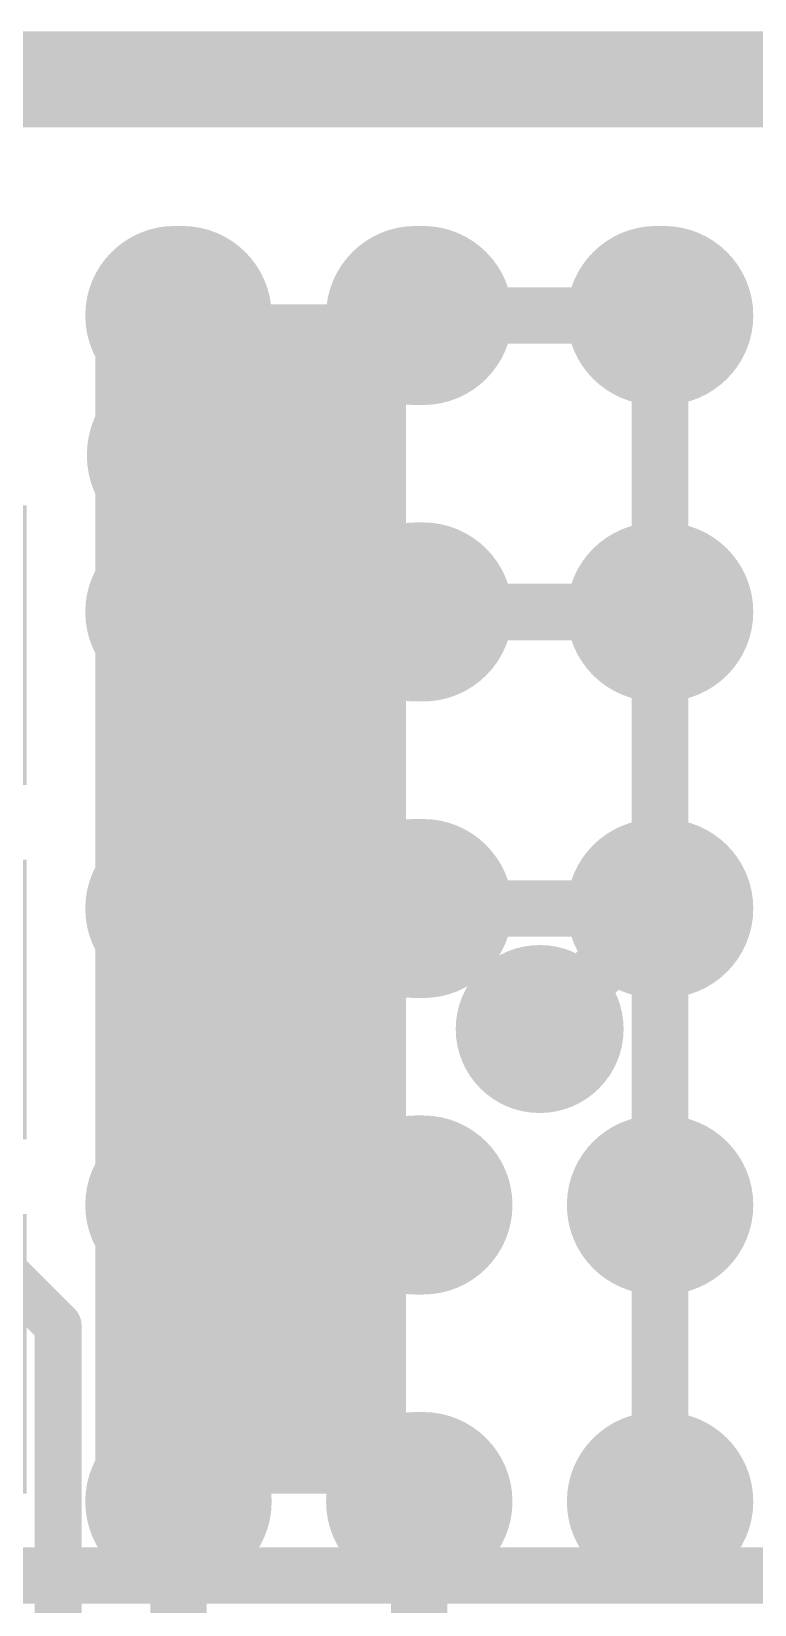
# Model space of a CAD drawing. Header units: millimetres. Extents: x -0.39 to 4.37, y -0.38 to 3.54.
# Drawn here: x 0.9712 to 1.048, y 0.1839 to 0.351 of the extents above; entities that cross this region are included whole.
import ezdxf

# ---------------------------------------------------------------- set-up
doc = ezdxf.new("R2010")
doc.units = ezdxf.units.MM
doc.header["$MEASUREMENT"] = 0
for name, color, linetype in [('BottomLayer', 5, 'Continuous'), ('BottomPaste', 16, 'Continuous'), ('BottomSolder', 6, 'Continuous'), ('TopLayer', 1, 'Continuous'), ('TopPaste', 8, 'Continuous'), ('TopSolder', 216, 'Continuous'), ('ViaHoleLayer', 16, 'Continuous')]:
    doc.layers.add(name, color=color, linetype=linetype)

# ---------------------------------------------------------------- blocks, each defined once
blk = doc.blocks.new('C__0402_B_23')
at = {"layer": 'BottomLayer'}
for points in [[(-0.0095, 0.0125), (-0.0095, -0.0125), (-0.0275, -0.0125), (-0.0275, 0.0125)], [(0.0275, 0.0125), (0.0275, -0.0125), (0.0095, -0.0125), (0.0095, 0.0125)]]:
    blk.add_hatch(color=5, dxfattribs=at).paths.add_polyline_path(points)
at = {"layer": 'BottomPaste'}
for points in [[(-0.0095, 0.0125), (-0.0095, -0.0125), (-0.0275, -0.0125), (-0.0275, 0.0125)], [(0.0275, 0.0125), (0.0275, -0.0125), (0.0095, -0.0125), (0.0095, 0.0125)]]:
    blk.add_hatch(color=16, dxfattribs=at).paths.add_polyline_path(points)
at = {"layer": 'BottomSolder'}
for points in [[(-0.00714, 0.01486), (-0.00714, -0.01486), (-0.02986, -0.01486), (-0.02986, 0.01486)], [(0.02986, 0.01486), (0.02986, -0.01486), (0.00714, -0.01486), (0.00714, 0.01486)]]:
    blk.add_hatch(color=6, dxfattribs=at).paths.add_polyline_path(points)
blk = doc.blocks.new('C__0402_B_25')
at = {"layer": 'BottomLayer'}
for points in [[(-0.0095, 0.0125), (-0.0095, -0.0125), (-0.0275, -0.0125), (-0.0275, 0.0125)], [(0.0275, 0.0125), (0.0275, -0.0125), (0.0095, -0.0125), (0.0095, 0.0125)]]:
    blk.add_hatch(color=5, dxfattribs=at).paths.add_polyline_path(points)
at = {"layer": 'BottomPaste'}
for points in [[(-0.0095, 0.0125), (-0.0095, -0.0125), (-0.0275, -0.0125), (-0.0275, 0.0125)], [(0.0275, 0.0125), (0.0275, -0.0125), (0.0095, -0.0125), (0.0095, 0.0125)]]:
    blk.add_hatch(color=16, dxfattribs=at).paths.add_polyline_path(points)
at = {"layer": 'BottomSolder'}
for points in [[(-0.00714, 0.01486), (-0.00714, -0.01486), (-0.02986, -0.01486), (-0.02986, 0.01486)], [(0.02986, 0.01486), (0.02986, -0.01486), (0.00714, -0.01486), (0.00714, 0.01486)]]:
    blk.add_hatch(color=6, dxfattribs=at).paths.add_polyline_path(points)
blk = doc.blocks.new('C__0402_B_28')
at = {"layer": 'BottomLayer'}
for points in [[(-0.0095, 0.0125), (-0.0095, -0.0125), (-0.0275, -0.0125), (-0.0275, 0.0125)], [(0.0275, 0.0125), (0.0275, -0.0125), (0.0095, -0.0125), (0.0095, 0.0125)]]:
    blk.add_hatch(color=5, dxfattribs=at).paths.add_polyline_path(points)
at = {"layer": 'BottomPaste'}
for points in [[(-0.0095, 0.0125), (-0.0095, -0.0125), (-0.0275, -0.0125), (-0.0275, 0.0125)], [(0.0275, 0.0125), (0.0275, -0.0125), (0.0095, -0.0125), (0.0095, 0.0125)]]:
    blk.add_hatch(color=16, dxfattribs=at).paths.add_polyline_path(points)
at = {"layer": 'BottomSolder'}
for points in [[(-0.00714, 0.01486), (-0.00714, -0.01486), (-0.02986, -0.01486), (-0.02986, 0.01486)], [(0.02986, 0.01486), (0.02986, -0.01486), (0.00714, -0.01486), (0.00714, 0.01486)]]:
    blk.add_hatch(color=6, dxfattribs=at).paths.add_polyline_path(points)
blk = doc.blocks.new('FBGA_178_SDRAM_368')
at = {"layer": 'TopLayer'}
h = blk.add_hatch(color=1, dxfattribs=at)
edge = h.paths.add_edge_path()
edge.add_arc((-0.15748, -0.12756), 0.00551, 0, 180)
edge.add_line((-0.16299, -0.12756), (-0.16299, -0.12835))
edge.add_arc((-0.15748, -0.12835), 0.00551, 180, 360)
edge.add_line((-0.15197, -0.12835), (-0.15197, -0.12756))
h = blk.add_hatch(color=1, dxfattribs=at)
edge = h.paths.add_edge_path()
edge.add_arc((-0.12598, -0.12756), 0.00551, 0, 180)
edge.add_line((-0.1315, -0.12756), (-0.1315, -0.12835))
edge.add_arc((-0.12598, -0.12835), 0.00551, 180, 360)
edge.add_line((-0.12047, -0.12835), (-0.12047, -0.12756))
h = blk.add_hatch(color=1, dxfattribs=at)
edge = h.paths.add_edge_path()
edge.add_arc((-0.09449, -0.12756), 0.00551, 0, 180)
edge.add_line((-0.1, -0.12756), (-0.1, -0.12835))
edge.add_arc((-0.09449, -0.12835), 0.00551, 180, 360)
edge.add_line((-0.08898, -0.12835), (-0.08898, -0.12756))
h = blk.add_hatch(color=1, dxfattribs=at)
edge = h.paths.add_edge_path()
edge.add_arc((-0.06299, -0.12756), 0.00551, 0, 180)
edge.add_line((-0.0685, -0.12756), (-0.0685, -0.12835))
edge.add_arc((-0.06299, -0.12835), 0.00551, 180, 360)
edge.add_line((-0.05748, -0.12835), (-0.05748, -0.12756))
h = blk.add_hatch(color=1, dxfattribs=at)
edge = h.paths.add_edge_path()
edge.add_arc((-0.0315, -0.12756), 0.00551, 0, 180)
edge.add_line((-0.03701, -0.12756), (-0.03701, -0.12835))
edge.add_arc((-0.0315, -0.12835), 0.00551, 180, 360)
edge.add_line((-0.02598, -0.12835), (-0.02598, -0.12756))
h = blk.add_hatch(color=1, dxfattribs=at)
edge = h.paths.add_edge_path()
edge.add_arc((-0.15748, -0.15315), 0.00551, 0, 180)
edge.add_line((-0.16299, -0.15315), (-0.16299, -0.15394))
edge.add_arc((-0.15748, -0.15394), 0.00551, 180, 360)
edge.add_line((-0.15197, -0.15394), (-0.15197, -0.15315))
h = blk.add_hatch(color=1, dxfattribs=at)
edge = h.paths.add_edge_path()
edge.add_arc((-0.12598, -0.15315), 0.00551, 0, 180)
edge.add_line((-0.1315, -0.15315), (-0.1315, -0.15394))
edge.add_arc((-0.12598, -0.15394), 0.00551, 180, 360)
edge.add_line((-0.12047, -0.15394), (-0.12047, -0.15315))
h = blk.add_hatch(color=1, dxfattribs=at)
edge = h.paths.add_edge_path()
edge.add_arc((-0.09449, -0.15315), 0.00551, 0, 180)
edge.add_line((-0.1, -0.15315), (-0.1, -0.15394))
edge.add_arc((-0.09449, -0.15394), 0.00551, 180, 360)
edge.add_line((-0.08898, -0.15394), (-0.08898, -0.15315))
h = blk.add_hatch(color=1, dxfattribs=at)
edge = h.paths.add_edge_path()
edge.add_arc((-0.06299, -0.15315), 0.00551, 0, 180)
edge.add_line((-0.0685, -0.15315), (-0.0685, -0.15394))
edge.add_arc((-0.06299, -0.15394), 0.00551, 180, 360)
edge.add_line((-0.05748, -0.15394), (-0.05748, -0.15315))
h = blk.add_hatch(color=1, dxfattribs=at)
edge = h.paths.add_edge_path()
edge.add_arc((-0.0315, -0.15315), 0.00551, 0, 180)
edge.add_line((-0.03701, -0.15315), (-0.03701, -0.15394))
edge.add_arc((-0.0315, -0.15394), 0.00551, 180, 360)
edge.add_line((-0.02598, -0.15394), (-0.02598, -0.15315))
h = blk.add_hatch(color=1, dxfattribs=at)
edge = h.paths.add_edge_path()
edge.add_arc((-0.15748, -0.17874), 0.00551, 0, 180)
edge.add_line((-0.16299, -0.17874), (-0.16299, -0.17953))
edge.add_arc((-0.15748, -0.17953), 0.00551, 180, 360)
edge.add_line((-0.15197, -0.17953), (-0.15197, -0.17874))
h = blk.add_hatch(color=1, dxfattribs=at)
edge = h.paths.add_edge_path()
edge.add_arc((-0.12598, -0.17874), 0.00551, 0, 180)
edge.add_line((-0.1315, -0.17874), (-0.1315, -0.17953))
edge.add_arc((-0.12598, -0.17953), 0.00551, 180, 360)
edge.add_line((-0.12047, -0.17953), (-0.12047, -0.17874))
h = blk.add_hatch(color=1, dxfattribs=at)
edge = h.paths.add_edge_path()
edge.add_arc((-0.09449, -0.17874), 0.00551, 0, 180)
edge.add_line((-0.1, -0.17874), (-0.1, -0.17953))
edge.add_arc((-0.09449, -0.17953), 0.00551, 180, 360)
edge.add_line((-0.08898, -0.17953), (-0.08898, -0.17874))
h = blk.add_hatch(color=1, dxfattribs=at)
edge = h.paths.add_edge_path()
edge.add_arc((-0.06299, -0.17874), 0.00551, 0, 180)
edge.add_line((-0.0685, -0.17874), (-0.0685, -0.17953))
edge.add_arc((-0.06299, -0.17953), 0.00551, 180, 360)
edge.add_line((-0.05748, -0.17953), (-0.05748, -0.17874))
h = blk.add_hatch(color=1, dxfattribs=at)
edge = h.paths.add_edge_path()
edge.add_arc((-0.0315, -0.17874), 0.00551, 0, 180)
edge.add_line((-0.03701, -0.17874), (-0.03701, -0.17953))
edge.add_arc((-0.0315, -0.17953), 0.00551, 180, 360)
edge.add_line((-0.02598, -0.17953), (-0.02598, -0.17874))
at = {"layer": 'TopPaste'}
h = blk.add_hatch(color=8, dxfattribs=at)
edge = h.paths.add_edge_path()
edge.add_arc((-0.15748, -0.12756), 0.00551, 0, 180)
edge.add_line((-0.16299, -0.12756), (-0.16299, -0.12835))
edge.add_arc((-0.15748, -0.12835), 0.00551, 180, 360)
edge.add_line((-0.15197, -0.12835), (-0.15197, -0.12756))
h = blk.add_hatch(color=8, dxfattribs=at)
edge = h.paths.add_edge_path()
edge.add_arc((-0.12598, -0.12756), 0.00551, 0, 180)
edge.add_line((-0.1315, -0.12756), (-0.1315, -0.12835))
edge.add_arc((-0.12598, -0.12835), 0.00551, 180, 360)
edge.add_line((-0.12047, -0.12835), (-0.12047, -0.12756))
h = blk.add_hatch(color=8, dxfattribs=at)
edge = h.paths.add_edge_path()
edge.add_arc((-0.09449, -0.12756), 0.00551, 0, 180)
edge.add_line((-0.1, -0.12756), (-0.1, -0.12835))
edge.add_arc((-0.09449, -0.12835), 0.00551, 180, 360)
edge.add_line((-0.08898, -0.12835), (-0.08898, -0.12756))
h = blk.add_hatch(color=8, dxfattribs=at)
edge = h.paths.add_edge_path()
edge.add_arc((-0.06299, -0.12756), 0.00551, 0, 180)
edge.add_line((-0.0685, -0.12756), (-0.0685, -0.12835))
edge.add_arc((-0.06299, -0.12835), 0.00551, 180, 360)
edge.add_line((-0.05748, -0.12835), (-0.05748, -0.12756))
h = blk.add_hatch(color=8, dxfattribs=at)
edge = h.paths.add_edge_path()
edge.add_arc((-0.0315, -0.12756), 0.00551, 0, 180)
edge.add_line((-0.03701, -0.12756), (-0.03701, -0.12835))
edge.add_arc((-0.0315, -0.12835), 0.00551, 180, 360)
edge.add_line((-0.02598, -0.12835), (-0.02598, -0.12756))
h = blk.add_hatch(color=8, dxfattribs=at)
edge = h.paths.add_edge_path()
edge.add_arc((-0.15748, -0.15315), 0.00551, 0, 180)
edge.add_line((-0.16299, -0.15315), (-0.16299, -0.15394))
edge.add_arc((-0.15748, -0.15394), 0.00551, 180, 360)
edge.add_line((-0.15197, -0.15394), (-0.15197, -0.15315))
h = blk.add_hatch(color=8, dxfattribs=at)
edge = h.paths.add_edge_path()
edge.add_arc((-0.12598, -0.15315), 0.00551, 0, 180)
edge.add_line((-0.1315, -0.15315), (-0.1315, -0.15394))
edge.add_arc((-0.12598, -0.15394), 0.00551, 180, 360)
edge.add_line((-0.12047, -0.15394), (-0.12047, -0.15315))
h = blk.add_hatch(color=8, dxfattribs=at)
edge = h.paths.add_edge_path()
edge.add_arc((-0.09449, -0.15315), 0.00551, 0, 180)
edge.add_line((-0.1, -0.15315), (-0.1, -0.15394))
edge.add_arc((-0.09449, -0.15394), 0.00551, 180, 360)
edge.add_line((-0.08898, -0.15394), (-0.08898, -0.15315))
h = blk.add_hatch(color=8, dxfattribs=at)
edge = h.paths.add_edge_path()
edge.add_arc((-0.06299, -0.15315), 0.00551, 0, 180)
edge.add_line((-0.0685, -0.15315), (-0.0685, -0.15394))
edge.add_arc((-0.06299, -0.15394), 0.00551, 180, 360)
edge.add_line((-0.05748, -0.15394), (-0.05748, -0.15315))
h = blk.add_hatch(color=8, dxfattribs=at)
edge = h.paths.add_edge_path()
edge.add_arc((-0.0315, -0.15315), 0.00551, 0, 180)
edge.add_line((-0.03701, -0.15315), (-0.03701, -0.15394))
edge.add_arc((-0.0315, -0.15394), 0.00551, 180, 360)
edge.add_line((-0.02598, -0.15394), (-0.02598, -0.15315))
h = blk.add_hatch(color=8, dxfattribs=at)
edge = h.paths.add_edge_path()
edge.add_arc((-0.15748, -0.17874), 0.00551, 0, 180)
edge.add_line((-0.16299, -0.17874), (-0.16299, -0.17953))
edge.add_arc((-0.15748, -0.17953), 0.00551, 180, 360)
edge.add_line((-0.15197, -0.17953), (-0.15197, -0.17874))
h = blk.add_hatch(color=8, dxfattribs=at)
edge = h.paths.add_edge_path()
edge.add_arc((-0.12598, -0.17874), 0.00551, 0, 180)
edge.add_line((-0.1315, -0.17874), (-0.1315, -0.17953))
edge.add_arc((-0.12598, -0.17953), 0.00551, 180, 360)
edge.add_line((-0.12047, -0.17953), (-0.12047, -0.17874))
h = blk.add_hatch(color=8, dxfattribs=at)
edge = h.paths.add_edge_path()
edge.add_arc((-0.09449, -0.17874), 0.00551, 0, 180)
edge.add_line((-0.1, -0.17874), (-0.1, -0.17953))
edge.add_arc((-0.09449, -0.17953), 0.00551, 180, 360)
edge.add_line((-0.08898, -0.17953), (-0.08898, -0.17874))
h = blk.add_hatch(color=8, dxfattribs=at)
edge = h.paths.add_edge_path()
edge.add_arc((-0.06299, -0.17874), 0.00551, 0, 180)
edge.add_line((-0.0685, -0.17874), (-0.0685, -0.17953))
edge.add_arc((-0.06299, -0.17953), 0.00551, 180, 360)
edge.add_line((-0.05748, -0.17953), (-0.05748, -0.17874))
h = blk.add_hatch(color=8, dxfattribs=at)
edge = h.paths.add_edge_path()
edge.add_arc((-0.0315, -0.17874), 0.00551, 0, 180)
edge.add_line((-0.03701, -0.17874), (-0.03701, -0.17953))
edge.add_arc((-0.0315, -0.17953), 0.00551, 180, 360)
edge.add_line((-0.02598, -0.17953), (-0.02598, -0.17874))
at = {"layer": 'TopSolder'}
h = blk.add_hatch(color=216, dxfattribs=at)
edge = h.paths.add_edge_path()
edge.add_arc((-0.15748, -0.12756), 0.00951, 0, 180)
edge.add_line((-0.16699, -0.12756), (-0.16699, -0.12835))
edge.add_arc((-0.15748, -0.12835), 0.00951, 180, 360)
edge.add_line((-0.14797, -0.12835), (-0.14797, -0.12756))
h = blk.add_hatch(color=216, dxfattribs=at)
edge = h.paths.add_edge_path()
edge.add_arc((-0.12598, -0.12756), 0.00951, 0, 180)
edge.add_line((-0.1355, -0.12756), (-0.1355, -0.12835))
edge.add_arc((-0.12598, -0.12835), 0.00951, 180, 360)
edge.add_line((-0.11647, -0.12835), (-0.11647, -0.12756))
h = blk.add_hatch(color=216, dxfattribs=at)
edge = h.paths.add_edge_path()
edge.add_arc((-0.09449, -0.12756), 0.00951, 0, 180)
edge.add_line((-0.104, -0.12756), (-0.104, -0.12835))
edge.add_arc((-0.09449, -0.12835), 0.00951, 180, 360)
edge.add_line((-0.08498, -0.12835), (-0.08498, -0.12756))
h = blk.add_hatch(color=216, dxfattribs=at)
edge = h.paths.add_edge_path()
edge.add_arc((-0.06299, -0.12756), 0.00951, 0, 180)
edge.add_line((-0.0725, -0.12756), (-0.0725, -0.12835))
edge.add_arc((-0.06299, -0.12835), 0.00951, 180, 360)
edge.add_line((-0.05348, -0.12835), (-0.05348, -0.12756))
h = blk.add_hatch(color=216, dxfattribs=at)
edge = h.paths.add_edge_path()
edge.add_arc((-0.0315, -0.12756), 0.00951, 0, 180)
edge.add_line((-0.04101, -0.12756), (-0.04101, -0.12835))
edge.add_arc((-0.0315, -0.12835), 0.00951, 180, 360)
edge.add_line((-0.02198, -0.12835), (-0.02198, -0.12756))
h = blk.add_hatch(color=216, dxfattribs=at)
edge = h.paths.add_edge_path()
edge.add_arc((-0.15748, -0.15315), 0.00951, 0, 180)
edge.add_line((-0.16699, -0.15315), (-0.16699, -0.15394))
edge.add_arc((-0.15748, -0.15394), 0.00951, 180, 360)
edge.add_line((-0.14797, -0.15394), (-0.14797, -0.15315))
h = blk.add_hatch(color=216, dxfattribs=at)
edge = h.paths.add_edge_path()
edge.add_arc((-0.12598, -0.15315), 0.00951, 0, 180)
edge.add_line((-0.1355, -0.15315), (-0.1355, -0.15394))
edge.add_arc((-0.12598, -0.15394), 0.00951, 180, 360)
edge.add_line((-0.11647, -0.15394), (-0.11647, -0.15315))
h = blk.add_hatch(color=216, dxfattribs=at)
edge = h.paths.add_edge_path()
edge.add_arc((-0.09449, -0.15315), 0.00951, 0, 180)
edge.add_line((-0.104, -0.15315), (-0.104, -0.15394))
edge.add_arc((-0.09449, -0.15394), 0.00951, 180, 360)
edge.add_line((-0.08498, -0.15394), (-0.08498, -0.15315))
h = blk.add_hatch(color=216, dxfattribs=at)
edge = h.paths.add_edge_path()
edge.add_arc((-0.06299, -0.15315), 0.00951, 0, 180)
edge.add_line((-0.0725, -0.15315), (-0.0725, -0.15394))
edge.add_arc((-0.06299, -0.15394), 0.00951, 180, 360)
edge.add_line((-0.05348, -0.15394), (-0.05348, -0.15315))
h = blk.add_hatch(color=216, dxfattribs=at)
edge = h.paths.add_edge_path()
edge.add_arc((-0.0315, -0.15315), 0.00951, 0, 180)
edge.add_line((-0.04101, -0.15315), (-0.04101, -0.15394))
edge.add_arc((-0.0315, -0.15394), 0.00951, 180, 360)
edge.add_line((-0.02198, -0.15394), (-0.02198, -0.15315))
h = blk.add_hatch(color=216, dxfattribs=at)
edge = h.paths.add_edge_path()
edge.add_arc((-0.15748, -0.17874), 0.00951, 0, 180)
edge.add_line((-0.16699, -0.17874), (-0.16699, -0.17953))
edge.add_arc((-0.15748, -0.17953), 0.00951, 180, 360)
edge.add_line((-0.14797, -0.17953), (-0.14797, -0.17874))
h = blk.add_hatch(color=216, dxfattribs=at)
edge = h.paths.add_edge_path()
edge.add_arc((-0.12598, -0.17874), 0.00951, 0, 180)
edge.add_line((-0.1355, -0.17874), (-0.1355, -0.17953))
edge.add_arc((-0.12598, -0.17953), 0.00951, 180, 360)
edge.add_line((-0.11647, -0.17953), (-0.11647, -0.17874))
h = blk.add_hatch(color=216, dxfattribs=at)
edge = h.paths.add_edge_path()
edge.add_arc((-0.09449, -0.17874), 0.00951, 0, 180)
edge.add_line((-0.104, -0.17874), (-0.104, -0.17953))
edge.add_arc((-0.09449, -0.17953), 0.00951, 180, 360)
edge.add_line((-0.08498, -0.17953), (-0.08498, -0.17874))
h = blk.add_hatch(color=216, dxfattribs=at)
edge = h.paths.add_edge_path()
edge.add_arc((-0.06299, -0.17874), 0.00951, 0, 180)
edge.add_line((-0.0725, -0.17874), (-0.0725, -0.17953))
edge.add_arc((-0.06299, -0.17953), 0.00951, 180, 360)
edge.add_line((-0.05348, -0.17953), (-0.05348, -0.17874))
h = blk.add_hatch(color=216, dxfattribs=at)
edge = h.paths.add_edge_path()
edge.add_arc((-0.0315, -0.17874), 0.00951, 0, 180)
edge.add_line((-0.04101, -0.17874), (-0.04101, -0.17953))
edge.add_arc((-0.0315, -0.17953), 0.00951, 180, 360)
edge.add_line((-0.02198, -0.17953), (-0.02198, -0.17874))

msp = doc.modelspace()

# ---------------------------------------------------------------- hatches: boundary and pattern name
at = {"layer": 'BottomLayer'}
msp.add_hatch(color=5, dxfattribs=at).paths.add_polyline_path([(0.978, 0.198), (1.011, 0.198), (1.011, 0.322), (0.978, 0.322)])
h = msp.add_hatch(color=5, dxfattribs=at)
edge = h.paths.add_edge_path()
edge.add_arc((0.987, 0.306), 0.00591, 0, 360)
h = msp.add_hatch(color=5, dxfattribs=at)
edge = h.paths.add_edge_path()
edge.add_arc((1.02521, 0.24504), 0.00492, 0, 360)
at = {"layer": 'BottomSolder'}
h = msp.add_hatch(color=6, dxfattribs=at)
edge = h.paths.add_edge_path()
edge.add_arc((0.987, 0.306), 0.00991, 0, 360)
h = msp.add_hatch(color=6, dxfattribs=at)
edge = h.paths.add_edge_path()
edge.add_arc((1.02521, 0.24504), 0.00892, 0, 360)
at = {"layer": 'TopLayer'}
h = msp.add_hatch(color=1, dxfattribs=at)
edge = h.paths.add_edge_path()
edge.add_arc((0.987, 0.306), 0.00591, 0, 360)
h = msp.add_hatch(color=1, dxfattribs=at)
edge = h.paths.add_edge_path()
edge.add_arc((1.02521, 0.24504), 0.00492, 0, 360)
at = {"layer": 'TopSolder'}
h = msp.add_hatch(color=216, dxfattribs=at)
edge = h.paths.add_edge_path()
edge.add_arc((0.987, 0.306), 0.00991, 0, 360)
h = msp.add_hatch(color=216, dxfattribs=at)
edge = h.paths.add_edge_path()
edge.add_arc((1.02521, 0.24504), 0.00892, 0, 360)
at = {"layer": 'ViaHoleLayer'}
h = msp.add_hatch(color=16, dxfattribs=at)
edge = h.paths.add_edge_path()
edge.add_arc((0.987, 0.306), 0.00394, 0, 360)
h = msp.add_hatch(color=16, dxfattribs=at)
edge = h.paths.add_edge_path()
edge.add_arc((1.02521, 0.24504), 0.00394, 0, 360)

# ---------------------------------------------------------------- linework, layer by layer
at = {"layer": 'BottomLayer'}
for points, const_width in [([(0.60632, 0.34382), (1.05118, 0.34382)], 0.006), ([(0.99632, 0.267), (0.99632, 0.28582)], 0.012), ([(0.99632, 0.24818), (0.99632, 0.267)], 0.012), ([(0.99632, 0.21055), (0.99632, 0.24818)], 0.012), ([(0.92775, 0.187), (1.30444, 0.187)], 0.006)]:
    msp.add_lwpolyline(points, dxfattribs=dict(at, const_width=const_width))
at = {"layer": 'BottomLayer', "const_width": 0.006}
for points in [[(0.99332, 0.28582, 1), (0.99932, 0.28582, 1)], [(0.99332, 0.267, 1), (0.99932, 0.267, 1)], [(0.99332, 0.267, 1), (0.99932, 0.267, 1)], [(0.99332, 0.24818, 1), (0.99932, 0.24818, 1)], [(0.99332, 0.24818, 1), (0.99932, 0.24818, 1)], [(0.99332, 0.21055, 1), (0.99932, 0.21055, 1)]]:
    msp.add_lwpolyline(points, format="xyb", close=True, dxfattribs=at)
at = {"layer": 'TopLayer'}
for points, const_width in [([(0.794, 0.348), (1.159, 0.348)], 0.006), ([(0.98682, 0.32083), (0.98691, 0.32074)], 0.008), ([(0.98691, 0.30609), (0.98691, 0.32074)], 0.008), ([(1.01241, 0.32083), (1.038, 0.32083)], 0.006), ([(1.038, 0.28933), (1.038, 0.32083)], 0.006), ([(0.98691, 0.30609), (0.987, 0.306)], 0.008), ([(0.98691, 0.30591), (0.987, 0.306)], 0.008), ([(0.98691, 0.28942), (0.98691, 0.30591)], 0.008), ([(0.98682, 0.28933), (0.98691, 0.28942)], 0.008), ([(0.98682, 0.25784), (0.98682, 0.28933)], 0.008), ([(1.01241, 0.28933), (1.038, 0.28933)], 0.006), ([(1.038, 0.25784), (1.038, 0.28933)], 0.006), ([(0.99238, 0.23781), (1.01241, 0.25784)], 0.006), ([(1.01241, 0.25784), (1.038, 0.25784)], 0.006), ([(1.02521, 0.24504), (1.038, 0.25784)], 0.006), ([(1.038, 0.22634), (1.038, 0.25784)], 0.006), ([(0.98682, 0.22634), (0.98821, 0.22773)], 0.006), ([(1.038, 0.19485), (1.038, 0.22634)], 0.006), ([(0.96123, 0.22634), (0.97403, 0.21355)], 0.005), ([(0.97403, 0.18082), (0.97403, 0.21355)], 0.005), ([(0.98682, 0.17088), (0.98682, 0.19485)], 0.006), ([(1.01241, 0.16429), (1.01241, 0.19485)], 0.006)]:
    msp.add_lwpolyline(points, dxfattribs=dict(at, const_width=const_width))
for points, const_width in [([(0.98482, 0.32083, 1), (0.98882, 0.32083, 1)], 0.004), ([(0.98491, 0.32074, 1), (0.98891, 0.32074, 1)], 0.004), ([(0.98491, 0.32074, 1), (0.98891, 0.32074, 1)], 0.004), ([(1.01091, 0.32083, 1), (1.01391, 0.32083, 1)], 0.003), ([(1.0365, 0.32083, 1), (1.0395, 0.32083, 1)], 0.003), ([(1.0365, 0.32083, 1), (1.0395, 0.32083, 1)], 0.003), ([(0.98491, 0.30609, 1), (0.98891, 0.30609, 1)], 0.004), ([(0.98491, 0.30609, 1), (0.98891, 0.30609, 1)], 0.004), ([(0.98491, 0.30591, 1), (0.98891, 0.30591, 1)], 0.004), ([(0.98491, 0.30591, 1), (0.98891, 0.30591, 1)], 0.004), ([(0.985, 0.306, 1), (0.989, 0.306, 1)], 0.004), ([(0.985, 0.306, 1), (0.989, 0.306, 1)], 0.004), ([(0.98482, 0.28933, 1), (0.98882, 0.28933, 1)], 0.004), ([(0.98482, 0.28933, 1), (0.98882, 0.28933, 1)], 0.004), ([(0.98491, 0.28942, 1), (0.98891, 0.28942, 1)], 0.004), ([(0.98491, 0.28942, 1), (0.98891, 0.28942, 1)], 0.004), ([(1.01091, 0.28933, 1), (1.01391, 0.28933, 1)], 0.003), ([(1.0365, 0.28933, 1), (1.0395, 0.28933, 1)], 0.003), ([(1.0365, 0.28933, 1), (1.0395, 0.28933, 1)], 0.003), ([(1.0365, 0.28933, 1), (1.0395, 0.28933, 1)], 0.003), ([(0.98482, 0.25784, 1), (0.98882, 0.25784, 1)], 0.004), ([(1.01091, 0.25784, 1), (1.01391, 0.25784, 1)], 0.003), ([(1.01091, 0.25784, 1), (1.01391, 0.25784, 1)], 0.003), ([(1.0365, 0.25784, 1), (1.0395, 0.25784, 1)], 0.003), ([(1.0365, 0.25784, 1), (1.0395, 0.25784, 1)], 0.003), ([(1.0365, 0.25784, 1), (1.0395, 0.25784, 1)], 0.003), ([(1.0365, 0.25784, 1), (1.0395, 0.25784, 1)], 0.003), ([(1.02371, 0.24504, 1), (1.02671, 0.24504, 1)], 0.003), ([(0.99088, 0.23781, 1), (0.99388, 0.23781, 1)], 0.003), ([(0.99088, 0.23781, 1), (0.99388, 0.23781, 1)], 0.003), ([(0.98671, 0.22773, 1), (0.98971, 0.22773, 1)], 0.003), ([(0.98671, 0.22773, 1), (0.98971, 0.22773, 1)], 0.003), ([(0.98532, 0.22634, 1), (0.98832, 0.22634, 1)], 0.003), ([(1.0365, 0.22634, 1), (1.0395, 0.22634, 1)], 0.003), ([(1.0365, 0.22634, 1), (1.0395, 0.22634, 1)], 0.003), ([(0.97278, 0.21355, 1), (0.97528, 0.21355, 1)], 0.0025), ([(0.97278, 0.21355, 1), (0.97528, 0.21355, 1)], 0.0025), ([(0.98532, 0.19485, 1), (0.98832, 0.19485, 1)], 0.003), ([(1.01091, 0.19485, 1), (1.01391, 0.19485, 1)], 0.003), ([(1.0365, 0.19485, 1), (1.0395, 0.19485, 1)], 0.003)]:
    msp.add_lwpolyline(points, format="xyb", close=True, dxfattribs=dict(at, const_width=const_width))
at = {"layer": 'TopLayer', "const_width": 0.006}
msp.add_lwpolyline([(0.98821, 0.22773, -0.198916), (0.99238, 0.23781)], format="xyb", dxfattribs=at)

# ---------------------------------------------------------------- block references
for name, p, rotation in [('FBGA_178_SDRAM_368', (0.85887, 0.35233), 90), ('C__0402_B_25', (0.97782, 0.28582), 180), ('C__0402_B_23', (0.97782, 0.24818), 180), ('C__0402_B_28', (0.97782, 0.21055), 180)]:
    msp.add_blockref(name, p, dxfattribs=dict(rotation=rotation))

doc.saveas('drawing.dxf')
